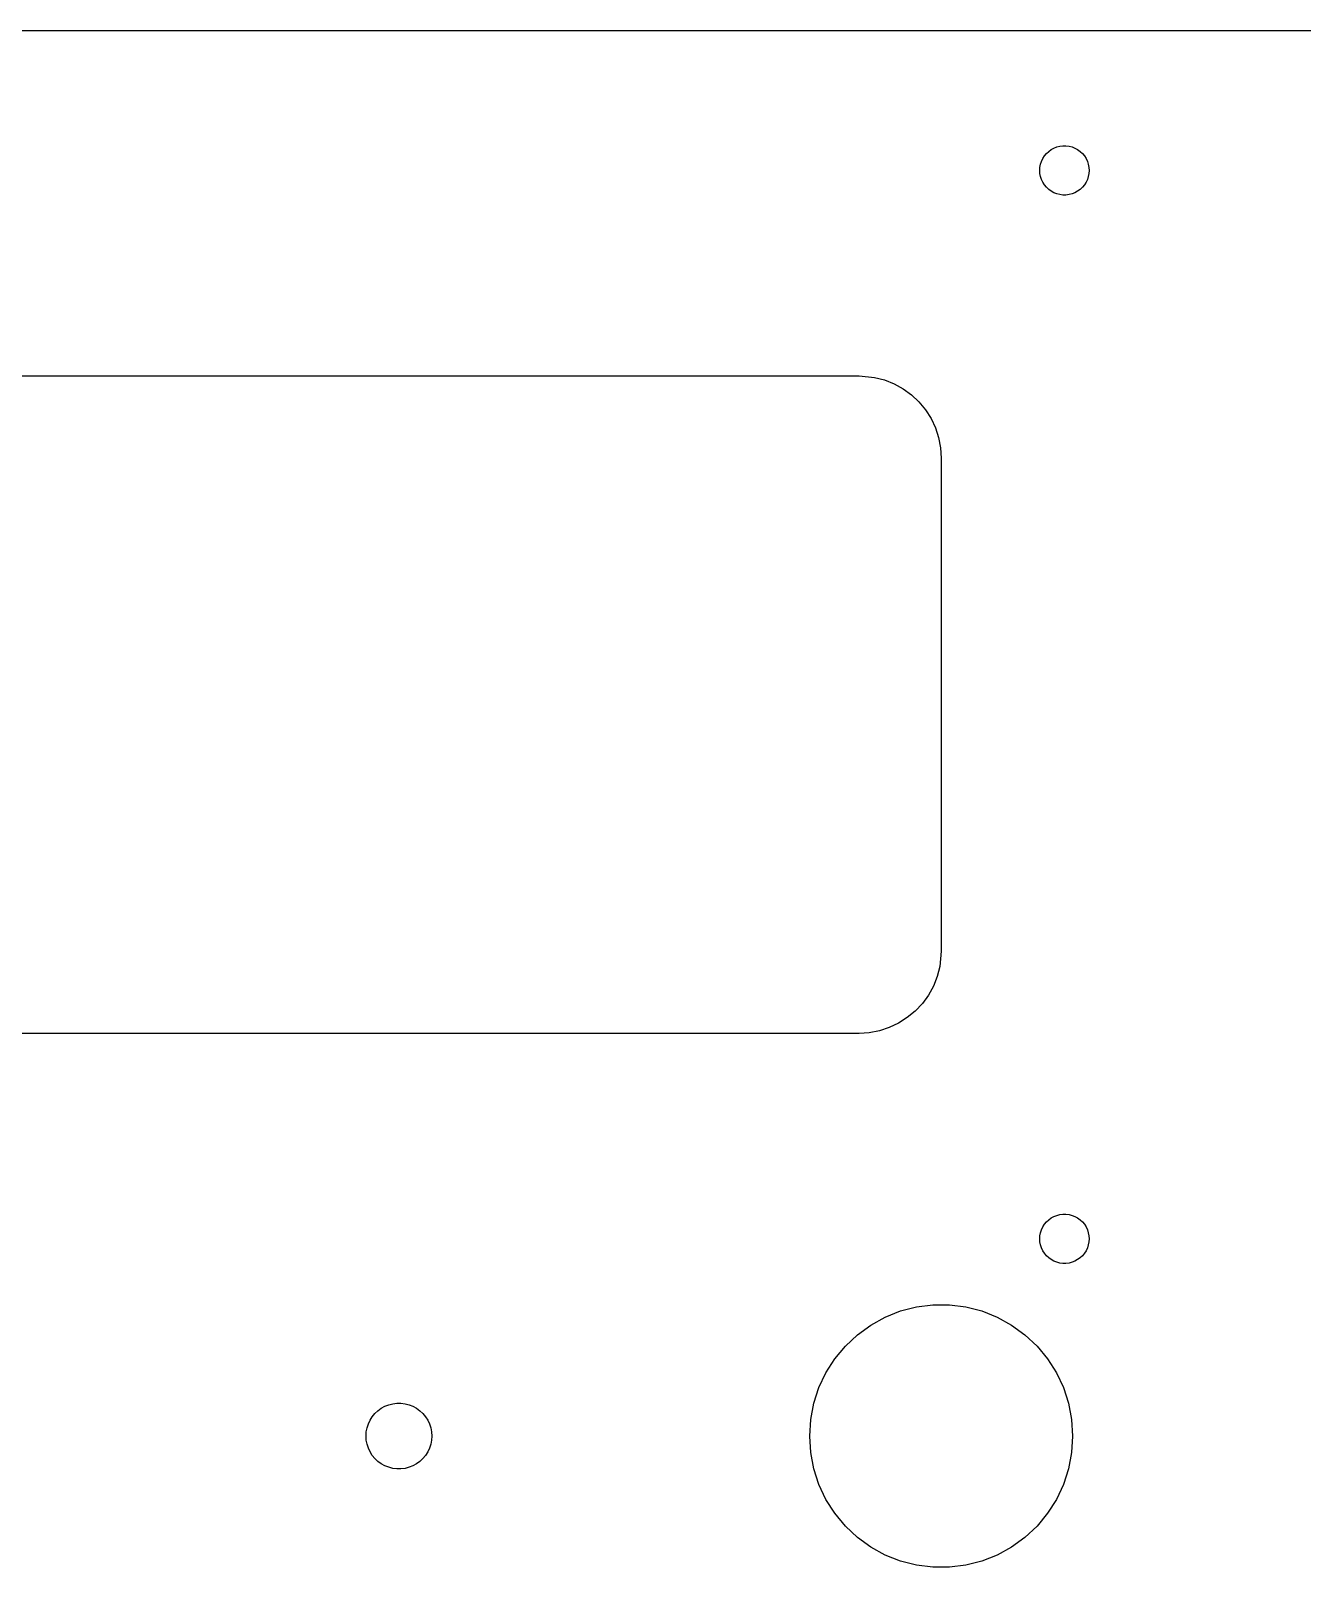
# Model space of a CAD drawing. Header units: metres. Extents: x -400 to 400, y -75 to 435.
# Drawn here: x 186.1 to 263.5, y 341.5 to 435 of the extents above; entities that cross this region are included whole.
import ezdxf

# ---------------------------------------------------------------- set-up
doc = ezdxf.new("R2010")
doc.units = ezdxf.units.M

msp = doc.modelspace()

# ---------------------------------------------------------------- linework, layer by layer
for p, q in [((390, 435), (20, 435)), ((247.605, 427.052), (247.686, 427.223)), ((247.686, 427.223), (247.786, 427.382)), ((247.786, 427.382), (247.907, 427.527)), ((247.907, 427.527), (248.044, 427.656)), ((248.044, 427.656), (248.196, 427.766)), ((248.196, 427.766), (248.361, 427.857)), ((248.361, 427.857), (248.536, 427.927)), ((248.536, 427.927), (248.719, 427.973)), ((248.719, 427.973), (248.906, 427.997)), ((248.906, 427.997), (249.094, 427.997)), ((249.094, 427.997), (249.281, 427.973)), ((249.281, 427.973), (249.464, 427.927)), ((249.464, 427.927), (249.639, 427.857)), ((249.639, 427.857), (249.804, 427.766)), ((249.804, 427.766), (249.956, 427.656)), ((249.956, 427.656), (250.093, 427.527)), ((250.093, 427.527), (250.214, 427.382)), ((250.214, 427.382), (250.314, 427.223)), ((250.314, 427.223), (250.395, 427.052)), ((247.5, 426.5), (247.512, 426.688)), ((247.512, 426.312), (247.5, 426.5)), ((247.512, 426.688), (247.547, 426.873)), ((247.547, 426.127), (247.512, 426.312)), ((247.547, 426.873), (247.605, 427.052)), ((250.395, 427.052), (250.453, 426.873)), ((250.453, 426.873), (250.488, 426.688)), ((250.488, 426.312), (250.453, 426.127)), ((250.488, 426.688), (250.5, 426.5)), ((250.5, 426.5), (250.488, 426.312)), ((247.605, 425.948), (247.547, 426.127)), ((247.686, 425.777), (247.605, 425.948)), ((247.786, 425.618), (247.686, 425.777)), ((247.907, 425.473), (247.786, 425.618)), ((248.044, 425.344), (247.907, 425.473)), ((250.093, 425.473), (249.956, 425.344)), ((250.214, 425.618), (250.093, 425.473)), ((250.314, 425.777), (250.214, 425.618)), ((250.395, 425.948), (250.314, 425.777)), ((250.453, 426.127), (250.395, 425.948)), ((248.196, 425.234), (248.044, 425.344)), ((248.361, 425.143), (248.196, 425.234)), ((248.536, 425.073), (248.361, 425.143)), ((248.719, 425.027), (248.536, 425.073)), ((248.906, 425.003), (248.719, 425.027)), ((249.094, 425.003), (248.906, 425.003)), ((249.281, 425.027), (249.094, 425.003)), ((249.464, 425.073), (249.281, 425.027)), ((249.639, 425.143), (249.464, 425.073)), ((249.804, 425.234), (249.639, 425.143)), ((249.956, 425.344), (249.804, 425.234)), ((173.5, 414), (236.5, 414)), ((236.5, 414), (237.437, 413.911)), ((237.437, 413.911), (238.045, 413.755)), ((238.045, 413.755), (238.629, 413.524)), ((238.629, 413.524), (239.179, 413.222)), ((239.179, 413.222), (239.687, 412.853)), ((239.687, 412.853), (240.145, 412.423)), ((240.145, 412.423), (240.545, 411.939)), ((240.545, 411.939), (240.882, 411.409)), ((240.882, 411.409), (241.149, 410.841)), ((241.149, 410.841), (241.343, 410.243)), ((241.343, 410.243), (241.461, 409.627)), ((241.461, 409.627), (241.5, 409)), ((241.5, 409), (241.5, 379)), ((241.5, 379), (241.411, 378.063)), ((241.411, 378.063), (241.255, 377.455)), ((241.024, 376.871), (240.722, 376.321)), ((241.255, 377.455), (241.024, 376.871)), ((240.353, 375.813), (239.923, 375.355)), ((240.722, 376.321), (240.353, 375.813)), ((239.439, 374.955), (238.909, 374.618)), ((239.923, 375.355), (239.439, 374.955)), ((236.5, 374), (173.5, 374)), ((237.127, 374.039), (236.5, 374)), ((237.743, 374.157), (237.127, 374.039)), ((238.341, 374.351), (237.743, 374.157)), ((238.909, 374.618), (238.341, 374.351)), ((248.044, 362.656), (248.196, 362.766)), ((248.196, 362.766), (248.361, 362.857)), ((248.361, 362.857), (248.536, 362.927)), ((248.536, 362.927), (248.719, 362.973)), ((248.719, 362.973), (248.906, 362.997)), ((248.906, 362.997), (249.094, 362.997)), ((249.094, 362.997), (249.281, 362.973)), ((249.281, 362.973), (249.464, 362.927)), ((249.464, 362.927), (249.639, 362.857)), ((249.639, 362.857), (249.804, 362.766)), ((249.804, 362.766), (249.956, 362.656)), ((247.512, 361.688), (247.547, 361.873)), ((247.547, 361.873), (247.605, 362.052)), ((247.605, 362.052), (247.686, 362.223)), ((247.686, 362.223), (247.786, 362.382)), ((247.786, 362.382), (247.907, 362.527)), ((247.907, 362.527), (248.044, 362.656)), ((249.956, 362.656), (250.093, 362.527)), ((250.093, 362.527), (250.214, 362.382)), ((250.214, 362.382), (250.314, 362.223)), ((250.314, 362.223), (250.395, 362.052)), ((250.395, 362.052), (250.453, 361.873)), ((250.453, 361.873), (250.488, 361.688)), ((247.5, 361.5), (247.512, 361.688)), ((247.512, 361.312), (247.5, 361.5)), ((247.547, 361.127), (247.512, 361.312)), ((247.605, 360.948), (247.547, 361.127)), ((247.686, 360.777), (247.605, 360.948)), ((250.395, 360.948), (250.314, 360.777)), ((250.453, 361.127), (250.395, 360.948)), ((250.488, 361.312), (250.453, 361.127)), ((250.488, 361.688), (250.5, 361.5)), ((250.5, 361.5), (250.488, 361.312)), ((247.786, 360.618), (247.686, 360.777)), ((247.907, 360.473), (247.786, 360.618)), ((248.044, 360.344), (247.907, 360.473)), ((248.196, 360.234), (248.044, 360.344)), ((248.361, 360.143), (248.196, 360.234)), ((248.536, 360.073), (248.361, 360.143)), ((248.719, 360.027), (248.536, 360.073)), ((248.906, 360.003), (248.719, 360.027)), ((249.094, 360.003), (248.906, 360.003)), ((249.281, 360.027), (249.094, 360.003)), ((249.464, 360.073), (249.281, 360.027)), ((249.639, 360.143), (249.464, 360.073)), ((249.804, 360.234), (249.639, 360.143)), ((249.956, 360.344), (249.804, 360.234)), ((250.093, 360.473), (249.956, 360.344)), ((250.214, 360.618), (250.093, 360.473)), ((250.314, 360.777), (250.214, 360.618)), ((239.028, 357.108), (240.001, 357.358)), ((240.001, 357.358), (240.998, 357.484)), ((240.998, 357.484), (242.002, 357.484)), ((242.002, 357.484), (242.999, 357.358)), ((242.999, 357.358), (243.972, 357.108)), ((236.401, 355.664), (237.213, 356.255)), ((237.213, 356.255), (238.094, 356.739)), ((238.094, 356.739), (239.028, 357.108)), ((243.972, 357.108), (244.906, 356.739)), ((244.906, 356.739), (245.787, 356.255)), ((245.787, 356.255), (246.599, 355.664)), ((235.668, 354.976), (236.401, 355.664)), ((246.599, 355.664), (247.332, 354.976)), ((235.028, 354.202), (235.668, 354.976)), ((247.332, 354.976), (247.972, 354.202)), ((234.49, 353.354), (235.028, 354.202)), ((247.972, 354.202), (248.51, 353.354)), ((233.751, 351.49), (234.062, 352.445)), ((234.062, 352.445), (234.49, 353.354)), ((248.51, 353.354), (248.938, 352.445)), ((248.938, 352.445), (249.249, 351.49)), ((206.747, 350.464), (206.882, 350.676)), ((206.882, 350.676), (207.042, 350.869)), ((207.042, 350.869), (207.225, 351.041)), ((207.225, 351.041), (207.428, 351.189)), ((207.428, 351.189), (207.648, 351.31)), ((207.648, 351.31), (207.882, 351.402)), ((207.882, 351.402), (208.125, 351.465)), ((208.125, 351.465), (208.374, 351.496)), ((208.374, 351.496), (208.626, 351.496)), ((208.626, 351.496), (208.875, 351.465)), ((208.875, 351.465), (209.118, 351.402)), ((209.118, 351.402), (209.352, 351.31)), ((209.352, 351.31), (209.572, 351.189)), ((209.572, 351.189), (209.775, 351.041)), ((209.775, 351.041), (209.958, 350.869)), ((209.958, 350.869), (210.118, 350.676)), ((210.118, 350.676), (210.253, 350.464)), ((233.563, 350.503), (233.751, 351.49)), ((249.249, 351.49), (249.437, 350.503)), ((206.5, 349.5), (206.516, 349.751)), ((206.516, 349.751), (206.563, 349.997)), ((206.563, 349.997), (206.64, 350.236)), ((206.64, 350.236), (206.747, 350.464)), ((210.253, 350.464), (210.36, 350.236)), ((210.36, 350.236), (210.437, 349.997)), ((210.437, 349.997), (210.484, 349.751)), ((210.484, 349.751), (210.5, 349.5)), ((233.5, 349.5), (233.563, 350.503)), ((249.437, 350.503), (249.5, 349.5)), ((206.516, 349.249), (206.5, 349.5)), ((206.563, 349.003), (206.516, 349.249)), ((206.64, 348.764), (206.563, 349.003)), ((206.747, 348.536), (206.64, 348.764)), ((210.36, 348.764), (210.253, 348.536)), ((210.437, 349.003), (210.36, 348.764)), ((210.484, 349.249), (210.437, 349.003)), ((210.5, 349.5), (210.484, 349.249)), ((233.563, 348.497), (233.5, 349.5)), ((249.5, 349.5), (249.437, 348.497)), ((206.882, 348.324), (206.747, 348.536)), ((207.042, 348.131), (206.882, 348.324)), ((207.225, 347.959), (207.042, 348.131)), ((207.428, 347.811), (207.225, 347.959)), ((207.648, 347.69), (207.428, 347.811)), ((209.572, 347.811), (209.352, 347.69)), ((209.775, 347.959), (209.572, 347.811)), ((209.958, 348.131), (209.775, 347.959)), ((210.118, 348.324), (209.958, 348.131)), ((210.253, 348.536), (210.118, 348.324)), ((233.751, 347.51), (233.563, 348.497)), ((249.437, 348.497), (249.249, 347.51)), ((207.882, 347.598), (207.648, 347.69)), ((208.125, 347.535), (207.882, 347.598)), ((208.374, 347.504), (208.125, 347.535)), ((208.626, 347.504), (208.374, 347.504)), ((208.875, 347.535), (208.626, 347.504)), ((209.118, 347.598), (208.875, 347.535)), ((209.352, 347.69), (209.118, 347.598)), ((234.062, 346.555), (233.751, 347.51)), ((249.249, 347.51), (248.938, 346.555)), ((234.49, 345.646), (234.062, 346.555)), ((248.938, 346.555), (248.51, 345.646)), ((235.028, 344.798), (234.49, 345.646)), ((248.51, 345.646), (247.972, 344.798)), ((235.668, 344.024), (235.028, 344.798)), ((236.401, 343.336), (235.668, 344.024)), ((247.332, 344.024), (246.599, 343.336)), ((247.972, 344.798), (247.332, 344.024)), ((237.213, 342.745), (236.401, 343.336)), ((246.599, 343.336), (245.787, 342.745)), ((238.094, 342.261), (237.213, 342.745)), ((239.028, 341.892), (238.094, 342.261)), ((244.906, 342.261), (243.972, 341.892)), ((245.787, 342.745), (244.906, 342.261)), ((240.001, 341.642), (239.028, 341.892)), ((240.998, 341.516), (240.001, 341.642)), ((242.002, 341.516), (240.998, 341.516)), ((242.999, 341.642), (242.002, 341.516)), ((243.972, 341.892), (242.999, 341.642))]:
    msp.add_line(p, q)

doc.saveas('drawing.dxf')
